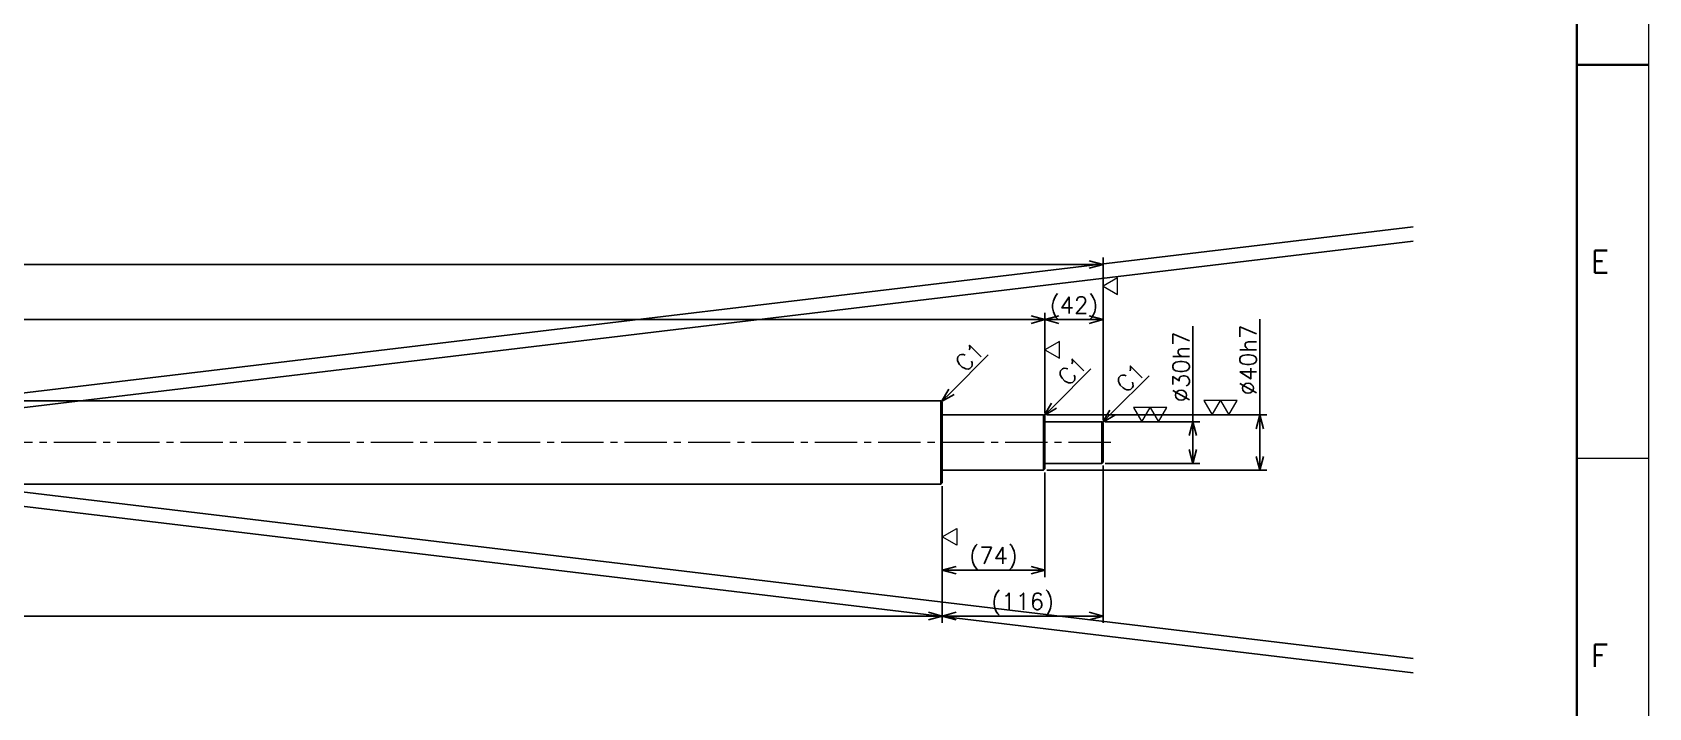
# Model space of a CAD drawing. Header units: millimetres. Extents: x 0 to 3313, y -19 to 2332.
# Drawn here: x 2148 to 3313, y 698 to 1185 of the extents above; entities that cross this region are included whole.
import ezdxf
from ezdxf.enums import TextEntityAlignment as Align

# ---------------------------------------------------------------- set-up
doc = ezdxf.new("R2010")
doc.units = ezdxf.units.MM
doc.header["$LTSCALE"] = 1.6
doc.header["$PDMODE"] = 99
doc.header["$PDSIZE"] = 1
doc.linetypes.add('CENTER2', pattern=[28.575000000000003, 19.05, -3.175, 3.175, -3.175])
for name, color, linetype, lineweight in [('01_NORMAL', 7, 'Continuous', 25), ('05_CENTER', 4, 'CENTER2', 13), ('08_DIM', 3, 'Continuous', 13), ('90_FRAME', 5, 'Continuous', 35)]:
    doc.layers.add(name, color=color, linetype=linetype, lineweight=lineweight)
doc.layers.add('91_BLANK', color=5, linetype='Continuous', lineweight=0, plot=False)
doc.styles.add('KSS_TXT', font='txt.shx', dxfattribs={"bigfont": 'extfont2.shx'})
doc.dimstyles.new('KSS_DIM', dxfattribs={"dimscale": 4, "dimtxt": 3, "dimasz": 2.5, "dimexe": 1.25, "dimexo": 0.625, "dimtad": 1, "dimdsep": 46, "dimtxsty": 'KSS_TXT', "dimblk": 'OPEN30', "dimcen": 0, "dimazin": 2, "dimtfac": 0.75, "dimtmove": 0, "dimatfit": 3, "dimldrblk": 'OPEN30', "dimfxl": 1.25, "dimtolj": 1, "dimarcsym": 0})

# ---------------------------------------------------------------- blocks, each defined once
blk = doc.blocks.new('_Open30')
at = {"color": 0, "linetype": 'ByBlock', "lineweight": -2}
for p, q in [((-1, 0.26794919), (0, 0)), ((0, 0), (-1, -0.26794919)), ((0, 0), (-1, 0))]:
    blk.add_line(p, q, dxfattribs=at)
blk = doc.blocks.new('*D205')
at = {"layer": '08_DIM', "color": 0, "lineweight": -2, "transparency": 16777216}
for p, q in [((2877.600197147203, 867.8274143474382), (2877.600197147203, 792.3639437534202)), ((2803.60019713984, 857.8274143479439), (2803.60019713984, 792.3639437534202)), ((2813.60019713984, 797.3639437534202), (2867.600197147203, 797.3639437534202))]:
    blk.add_line(p, q, dxfattribs=at)
at = {"layer": 'Defpoints', "color": 0, "transparency": 16777216}
for p in [(2877.600197147203, 870.3274143474382), (2803.60019713984, 860.3274143479439), (2877.600197147203, 797.3639437534202)]:
    blk.add_point(p, dxfattribs=at)
at = {"layer": '08_DIM', "color": 0, "lineweight": -2, "transparency": 16777216, "xscale": 10, "yscale": 10, "zscale": 10, "rotation": 180}
blk.add_blockref('_Open30', (2803.60019713984, 797.3639437534202), dxfattribs=at)
at = {"layer": '08_DIM', "color": 0, "lineweight": -2, "transparency": 16777216, "xscale": 10, "yscale": 10, "zscale": 10}
blk.add_blockref('_Open30', (2877.600197147203, 797.3639437534202), dxfattribs=at)
at = {"layer": '08_DIM', "color": 0, "transparency": 16777216, "insert": (2840.600197143522, 805.8639437534202), "char_height": 12, "attachment_point": 5, "style": 'KSS_TXT'}
blk.add_mtext('\\A1;(74)', dxfattribs=at)
blk = doc.blocks.new('*D206')
at = {"layer": '08_DIM', "color": 0, "lineweight": -2, "transparency": 16777216}
for p, q in [((2877.600197147203, 910.8274143484496), (2877.600197147203, 982.9161683417415)), ((2919.600197147203, 905.8274143479439), (2919.600197147203, 982.9161683417415)), ((2887.600197147203, 977.9161683417415), (2909.600197147203, 977.9161683417415))]:
    blk.add_line(p, q, dxfattribs=at)
at = {"layer": 'Defpoints', "color": 0, "transparency": 16777216}
for p in [(2919.600197147203, 977.9161683417415), (2877.600197147203, 908.3274143484496), (2919.600197147203, 903.3274143479439)]:
    blk.add_point(p, dxfattribs=at)
at = {"layer": '08_DIM', "color": 0, "lineweight": -2, "transparency": 16777216, "xscale": 10, "yscale": 10, "zscale": 10, "rotation": 180}
blk.add_blockref('_Open30', (2877.600197147203, 977.9161683417415), dxfattribs=at)
at = {"layer": '08_DIM', "color": 0, "lineweight": -2, "transparency": 16777216, "xscale": 10, "yscale": 10, "zscale": 10}
blk.add_blockref('_Open30', (2919.600197147203, 977.9161683417415), dxfattribs=at)
at = {"layer": '08_DIM', "color": 0, "transparency": 16777216, "insert": (2898.600197147203, 986.4161683417415), "char_height": 12, "attachment_point": 5, "style": 'KSS_TXT'}
blk.add_mtext('\\A1;(42)', dxfattribs=at)
blk = doc.blocks.new('*D207')
at = {"layer": '08_DIM', "color": 0, "lineweight": -2, "transparency": 16777216}
for p, q in [((2919.600197147203, 872.8274143479439), (2919.600197147203, 759.2975827294049)), ((2803.60019713984, 857.8274143479439), (2803.60019713984, 759.2975827294049)), ((2909.600197147203, 764.2975827294049), (2813.60019713984, 764.2975827294049))]:
    blk.add_line(p, q, dxfattribs=at)
at = {"layer": 'Defpoints', "color": 0, "transparency": 16777216}
for p in [(2919.600197147203, 875.3274143479439), (2803.60019713984, 860.3274143479439), (2803.60019713984, 764.2975827294049)]:
    blk.add_point(p, dxfattribs=at)
at = {"layer": '08_DIM', "color": 0, "lineweight": -2, "transparency": 16777216, "xscale": 10, "yscale": 10, "zscale": 10, "rotation": 180}
blk.add_blockref('_Open30', (2803.60019713984, 764.2975827294049), dxfattribs=at)
at = {"layer": '08_DIM', "color": 0, "lineweight": -2, "transparency": 16777216, "xscale": 10, "yscale": 10, "zscale": 10}
blk.add_blockref('_Open30', (2919.600197147203, 764.2975827294049), dxfattribs=at)
at = {"layer": '08_DIM', "color": 0, "transparency": 16777216, "insert": (2861.600197143522, 772.7975827294049), "char_height": 12, "attachment_point": 5, "style": 'KSS_TXT'}
blk.add_mtext('\\A1;(116)', dxfattribs=at)
blk = doc.blocks.new('*D208')
at = {"layer": '08_DIM', "color": 0, "lineweight": -2, "transparency": 16777216}
for p, q in [((2984.234867006865, 904.3274143479443), (2984.234867006865, 973.3274143479443)), ((2921.100197147204, 904.3274143479443), (2989.234867006865, 904.3274143479443)), ((2984.234867006865, 884.3274143479443), (2984.234867006865, 894.3274143479443)), ((2921.100197147204, 874.3274143479443), (2989.234867006865, 874.3274143479443))]:
    blk.add_line(p, q, dxfattribs=at)
at = {"layer": 'Defpoints', "color": 0, "transparency": 16777216}
for p in [(2918.600197147204, 904.3274143479443), (2984.234867006865, 904.3274143479443), (2918.600197147204, 874.3274143479443)]:
    blk.add_point(p, dxfattribs=at)
at = {"layer": '08_DIM', "color": 0, "lineweight": -2, "transparency": 16777216, "xscale": 10, "yscale": 10, "zscale": 10}
for p, rotation in [((2984.234867006865, 904.3274143479443), 90), ((2984.234867006865, 874.3274143479443), 270)]:
    blk.add_blockref('_Open30', p, dxfattribs=dict(at, rotation=rotation))
at = {"layer": '08_DIM', "color": 0, "transparency": 16777216, "insert": (2975.734867006865, 943.8274143479432), "char_height": 12, "attachment_point": 5, "rotation": 90, "style": 'KSS_TXT'}
blk.add_mtext('\\A1;%%C30h7', dxfattribs=at)
blk = doc.blocks.new('*D209')
at = {"layer": '08_DIM', "color": 0, "lineweight": -2, "transparency": 16777216}
for p, q in [((3032.516806591922, 909.32741434845), (3032.516806591922, 978.32741434845)), ((2879.100197147204, 909.32741434845), (3037.516806591922, 909.32741434845)), ((3032.516806591922, 879.32741434845), (3032.516806591922, 899.32741434845)), ((2879.100197147204, 869.32741434845), (3037.516806591922, 869.32741434845))]:
    blk.add_line(p, q, dxfattribs=at)
at = {"layer": 'Defpoints', "color": 0, "transparency": 16777216}
for p in [(2876.600197147204, 909.32741434845), (3032.516806591922, 909.32741434845), (2876.600197147204, 869.32741434845)]:
    blk.add_point(p, dxfattribs=at)
at = {"layer": '08_DIM', "color": 0, "lineweight": -2, "transparency": 16777216, "xscale": 10, "yscale": 10, "zscale": 10}
for p, rotation in [((3032.516806591922, 909.32741434845), 90), ((3032.516806591922, 869.32741434845), 270)]:
    blk.add_blockref('_Open30', p, dxfattribs=dict(at, rotation=rotation))
at = {"layer": '08_DIM', "color": 0, "transparency": 16777216, "insert": (3024.016806591921, 948.8274143484489), "char_height": 12, "attachment_point": 5, "rotation": 90, "style": 'KSS_TXT'}
blk.add_mtext('\\A1;%%C40h7', dxfattribs=at)
blk = doc.blocks.new('p1ba02')
for p, q in [((-1.499999999999986, 2.598076211353259), (1.500000000000014, 2.598076211353259)), ((1.4210854715202e-14, 0), (-1.499999999999986, 2.598076211353259)), ((1.500000000000014, 2.598076211353259), (1.4210854715202e-14, 0)), ((3.000000000000014, 0), (1.500000000000014, 2.598076211353259)), ((1.500000000000014, 2.598076211353259), (4.500000000000014, 2.598076211353259)), ((4.500000000000014, 2.598076211353259), (3.000000000000014, 0))]:
    blk.add_line(p, q)
blk = doc.blocks.new('p1ba01')
for p, q in [((0, 0), (-1.5, 2.598076211353259)), ((-1.5, 2.598076211353259), (1.5, 2.598076211353259)), ((1.5, 2.598076211353259), (0, 0))]:
    blk.add_line(p, q)
blk = doc.blocks.new('*D210')
at = {"layer": '08_DIM', "color": 0, "lineweight": -2, "transparency": 16777216}
blk.add_line((2810.171264951718, 925.898482156692), (2836.753535166367, 952.480752371341), dxfattribs=at)
at = {"layer": 'Defpoints', "color": 0, "transparency": 16777216}
for p in [(2840.708388383047, 956.4356055880204), (2840.708388383046, 956.4356055880206), (2803.100197139853, 918.8274143448263)]:
    blk.add_point(p, dxfattribs=at)
at = {"layer": '08_DIM', "color": 0, "lineweight": -2, "transparency": 16777216, "xscale": 10, "yscale": 10, "zscale": 10, "rotation": 225}
blk.add_blockref('_Open30', (2803.100197139852, 918.8274143448265), dxfattribs=at)
at = {"layer": '08_DIM', "color": 0, "transparency": 16777216, "insert": (2823.318506323822, 951.0665388089678), "char_height": 12, "attachment_point": 5, "rotation": 45.000000000000014, "style": 'KSS_TXT'}
blk.add_mtext('\\A1;C1', dxfattribs=at)
blk = doc.blocks.new('*D211')
at = {"layer": '08_DIM', "color": 0, "lineweight": -2, "transparency": 16777216}
blk.add_line((2884.17126495907, 915.8984821603154), (2910.753535173719, 942.4807523749645), dxfattribs=at)
at = {"layer": 'Defpoints', "color": 0, "transparency": 16777216}
for p in [(2914.708388390399, 946.4356055916437), (2914.708388390399, 946.435605591644), (2877.100197147205, 908.8274143484496)]:
    blk.add_point(p, dxfattribs=at)
at = {"layer": '08_DIM', "color": 0, "lineweight": -2, "transparency": 16777216, "xscale": 10, "yscale": 10, "zscale": 10, "rotation": 225}
blk.add_blockref('_Open30', (2877.100197147205, 908.8274143484499), dxfattribs=at)
at = {"layer": '08_DIM', "color": 0, "transparency": 16777216, "insert": (2897.318506331175, 941.0665388125913), "char_height": 12, "attachment_point": 5, "rotation": 45.000000000000014, "style": 'KSS_TXT'}
blk.add_mtext('\\A1;C1', dxfattribs=at)
blk = doc.blocks.new('*D212')
at = {"layer": '08_DIM', "color": 0, "lineweight": -2, "transparency": 16777216}
blk.add_line((2926.17126495907, 910.8984821598098), (2952.75353517372, 937.4807523744588), dxfattribs=at)
at = {"layer": 'Defpoints', "color": 0, "transparency": 16777216}
for p in [(2956.708388390399, 941.435605591138), (2956.708388390399, 941.4356055911384), (2919.100197147205, 903.8274143479439)]:
    blk.add_point(p, dxfattribs=at)
at = {"layer": '08_DIM', "color": 0, "lineweight": -2, "transparency": 16777216, "xscale": 10, "yscale": 10, "zscale": 10, "rotation": 225}
blk.add_blockref('_Open30', (2919.100197147205, 903.8274143479442), dxfattribs=at)
at = {"layer": '08_DIM', "color": 0, "transparency": 16777216, "insert": (2939.318506331175, 936.0665388120856), "char_height": 12, "attachment_point": 5, "rotation": 45.000000000000014, "style": 'KSS_TXT'}
blk.add_mtext('\\A1;C1', dxfattribs=at)
blk = doc.blocks.new('*D216')
at = {"layer": '08_DIM', "color": 0, "lineweight": -2, "transparency": 16777216}
for p, q in [((767.60019714195, 905.8274143479439), (767.60019714195, 1022.645627434253)), ((777.60019714195, 1017.645627434253), (2909.600197147203, 1017.645627434253)), ((2919.600197147203, 905.8274143479439), (2919.600197147203, 1022.645627434253))]:
    blk.add_line(p, q, dxfattribs=at)
at = {"layer": 'Defpoints', "color": 0, "transparency": 16777216}
for p in [(2919.600197147203, 1017.645627434253), (767.60019714195, 903.3274143479439), (2919.600197147203, 903.3274143479439)]:
    blk.add_point(p, dxfattribs=at)
at = {"layer": '08_DIM', "color": 0, "lineweight": -2, "transparency": 16777216, "xscale": 10, "yscale": 10, "zscale": 10, "rotation": 180}
blk.add_blockref('_Open30', (767.60019714195, 1017.645627434253), dxfattribs=at)
at = {"layer": '08_DIM', "color": 0, "lineweight": -2, "transparency": 16777216, "xscale": 10, "yscale": 10, "zscale": 10}
blk.add_blockref('_Open30', (2919.600197147203, 1017.645627434253), dxfattribs=at)
at = {"layer": '08_DIM', "color": 0, "transparency": 16777216, "insert": (1843.600197144577, 1026.145627434253), "char_height": 12, "attachment_point": 5, "style": 'KSS_TXT'}
blk.add_mtext('\\A1;2152', dxfattribs=at)
blk = doc.blocks.new('*D217')
at = {"layer": '08_DIM', "color": 0, "lineweight": -2, "transparency": 16777216}
for p, q in [((883.600197149306, 857.8274143479439), (883.600197149306, 759.2975827294049)), ((2803.60019713984, 857.8274143510616), (2803.60019713984, 759.2975827294049)), ((893.600197149306, 764.2975827294049), (2793.60019713984, 764.2975827294049))]:
    blk.add_line(p, q, dxfattribs=at)
at = {"layer": 'Defpoints', "color": 0, "transparency": 16777216}
for p in [(883.600197149306, 860.3274143479439), (2803.60019713984, 860.3274143510616), (2803.60019713984, 764.2975827294049)]:
    blk.add_point(p, dxfattribs=at)
at = {"layer": '08_DIM', "color": 0, "lineweight": -2, "transparency": 16777216, "xscale": 10, "yscale": 10, "zscale": 10, "rotation": 180}
blk.add_blockref('_Open30', (883.600197149306, 764.2975827294049), dxfattribs=at)
at = {"layer": '08_DIM', "color": 0, "lineweight": -2, "transparency": 16777216, "xscale": 10, "yscale": 10, "zscale": 10}
blk.add_blockref('_Open30', (2803.60019713984, 764.2975827294049), dxfattribs=at)
at = {"layer": '08_DIM', "color": 0, "transparency": 16777216, "insert": (1843.600197144573, 772.7975827294049), "char_height": 12, "attachment_point": 5, "style": 'KSS_TXT'}
blk.add_mtext('\\A1;1920', dxfattribs=at)
blk = doc.blocks.new('*D224')
at = {"layer": '08_DIM', "color": 0, "lineweight": -2, "transparency": 16777216}
for p, q in [((809.60019714195, 910.8274143484496), (809.60019714195, 982.9161683417415)), ((2877.600197147203, 910.8274143484496), (2877.600197147203, 982.9161683417415)), ((819.60019714195, 977.9161683417415), (2867.600197147203, 977.9161683417415))]:
    blk.add_line(p, q, dxfattribs=at)
at = {"layer": 'Defpoints', "color": 0, "transparency": 16777216}
for p in [(2877.600197147203, 977.9161683417415), (809.60019714195, 908.3274143484496), (2877.600197147203, 908.3274143484496)]:
    blk.add_point(p, dxfattribs=at)
at = {"layer": '08_DIM', "color": 0, "lineweight": -2, "transparency": 16777216, "xscale": 10, "yscale": 10, "zscale": 10, "rotation": 180}
blk.add_blockref('_Open30', (809.60019714195, 977.9161683417415), dxfattribs=at)
at = {"layer": '08_DIM', "color": 0, "lineweight": -2, "transparency": 16777216, "xscale": 10, "yscale": 10, "zscale": 10}
blk.add_blockref('_Open30', (2877.600197147203, 977.9161683417415), dxfattribs=at)
at = {"layer": '08_DIM', "color": 0, "transparency": 16777216, "insert": (1843.600197144577, 986.4161683417415), "char_height": 12, "attachment_point": 5, "style": 'KSS_TXT'}
blk.add_mtext('\\A1;2068', dxfattribs=at)

msp = doc.modelspace()

# ---------------------------------------------------------------- linework, layer by layer
for p, q in [((2802.60019713984, 919.3274143448261), (2802.60019713984, 859.3274143448261)), ((2876.600197147203, 909.3274143484496), (2876.600197147203, 869.3274143484496)), ((2918.600197147203, 904.3274143479439), (2918.600197147203, 874.3274143479439))]:
    msp.add_line(p, q)
at = {"color": 0}
for p, q in [((2803.600197140422, 909.3274143453318), (2876.600197147203, 909.3274143484496)), ((2877.600197147203, 908.3274143484496), (2876.600197147203, 909.3274143484496)), ((2877.600197147203, 908.3274143484496), (2877.600197147203, 870.3274143484496)), ((2918.600197147203, 904.3274143479439), (2877.600197147203, 904.3274143479439)), ((2919.600197147203, 903.3274143479439), (2918.600197147203, 904.3274143479439)), ((2919.600197147203, 875.3274143479439), (2919.600197147203, 903.3274143479439)), ((2877.600197147203, 874.3274143479439), (2918.600197147203, 874.3274143479439)), ((2918.600197147203, 874.3274143479439), (2919.600197147203, 875.3274143479439)), ((2876.600197147203, 869.3274143484496), (2803.600197140422, 869.3274143453318)), ((2876.600197147203, 869.3274143484496), (2877.600197147203, 870.3274143484496))]:
    msp.add_line(p, q, dxfattribs=at)
for points in [[(884.600197149306, 919.3274143479439), (2802.60019713984, 919.3274143448261)], [(2802.60019713984, 919.3274143448261), (2802.60019713984, 919.3274143448261), (2803.60019713984, 918.3274143448261), (2803.60019713984, 860.3274143448261), (2802.60019713984, 859.3274143448261), (2802.60019713984, 859.3274143448261)], [(2802.60019713984, 859.3274143448261), (884.600197149306, 859.3274143479439)]]:
    msp.add_lwpolyline(points, dxfattribs=at)
at = {"layer": '01_NORMAL', "color": 1}
for p, q in [((544.1426243951186, 1044.907215691987), (3143.057769894035, 733.7476130039004)), ((3143.057769894035, 1044.907215691987), (544.1426243951186, 733.7476130039004)), ((544.1426243951182, 1034.555075631172), (3143.057769894034, 723.3954729430852)), ((3143.057769894035, 1034.555075631172), (544.142624395119, 723.3954729430852))]:
    msp.add_line(p, q, dxfattribs=at)
at = {"layer": '05_CENTER'}
msp.add_line((2925.138931466154, 889.3274143479439), (762.0614628229996, 889.3274143479439), dxfattribs=at)
at = {"layer": '90_FRAME'}
msp.add_line((3312.803439193518, 1161.723697891917), (3260.955724908015, 1161.723697891917), dxfattribs=at)
at = {"layer": '90_FRAME', "color": 4, "lineweight": 13}
msp.add_line((3312.803439193518, 877.7348223930649), (3260.955724908015, 877.7348223930649), dxfattribs=at)
at = {"layer": '90_FRAME'}
msp.add_lwpolyline([(155.3836106315844, 51.61591018200809), (3260.955724908015, 51.61591018200807), (3260.955724908015, 2271.831485601825), (155.3836106315844, 2271.831485601825)], close=True, dxfattribs=at)
at = {"layer": '91_BLANK'}
msp.add_lwpolyline([(-8.093381893559126e-07, -1.126752522395691e-07), (3312.803439188015, -1.126752522395691e-07), (3312.803439188015, 2331.679199898026), (-8.093381893559126e-07, 2331.679199898026)], close=True, dxfattribs=at)

# ---------------------------------------------------------------- block references
at = {"layer": '08_DIM', "yscale": 4, "zscale": 4, "rotation": 270}
for p, xscale in [((2919.600197147203, 1002.064182966755), -4), ((2877.600197147203, 956.2405256385746), -4), ((2803.60019713984, 821.3421506172162), 4)]:
    msp.add_blockref('p1ba01', p, dxfattribs=dict(at, xscale=xscale))
at = {"layer": '08_DIM', "xscale": -4, "yscale": 4, "zscale": 4}
for p in [(2959.410662116548, 904.3274143479439), (3010.197800722897, 909.3274143484496)]:
    msp.add_blockref('p1ba02', p, dxfattribs=at)

# ---------------------------------------------------------------- texts
at = {"layer": '90_FRAME', "color": 0, "lineweight": 13, "style": 'KSS_TXT'}
for s, p in [('E', (3271.262776154246, 1019.729260142491)), ('F', (3271.262776154246, 735.740384643639))]:
    msp.add_text(s, height=16, dxfattribs=at).set_placement(p, align=Align.MIDDLE_LEFT)

# ---------------------------------------------------------------- dimensions: what is measured, and where the dimension line sits
at = {"layer": '08_DIM'}
for base, p1, p2, override, picture, middle in [((2919.600197147203, 1017.645627434253), (767.60019714195, 903.3274143479439), (2919.600197147203, 903.3274143479439), {"dimscale": 4, "dimarcsym": 1}, '*D216', (1843.600197144577, 1026.145627434253)), ((2877.600197147203, 977.9161683417415), (809.60019714195, 908.3274143484496), (2877.600197147203, 908.3274143484496), {"dimarcsym": 1}, '*D224', (1843.600197144577, 986.4161683417415)), ((2803.60019713984, 764.2975827294049), (883.600197149306, 860.3274143479439), (2803.60019713984, 860.3274143510616), {"dimscale": 4, "dimarcsym": 1}, '*D217', (1843.600197144573, 772.7975827294049))]:
    dim = msp.add_linear_dim(base=base, p1=p1, p2=p2, dimstyle='KSS_DIM', override=override, dxfattribs=at)
    dim.commit()
    dim.dimension.update_dxf_attribs({"geometry": picture, "text_midpoint": middle})
for base, p1, p2, angle, text, picture, middle in [((2919.600197147203, 977.9161683417415), (2877.600197147203, 908.3274143484496), (2919.600197147203, 903.3274143479439), 180, '(<>)', '*D206', (2898.600197147203, 986.4161683417415)), ((3032.516806591922, 909.32741434845), (2876.600197147203, 869.3274143484496), (2876.600197147203, 909.3274143484496), 90, '%%C<>h7', '*D209', (3024.016806591921, 948.8274143484489)), ((2984.234867006865, 904.3274143479443), (2918.600197147203, 874.3274143479439), (2918.600197147203, 904.3274143479439), 90, '%%C<>h7', '*D208', (2975.734867006865, 943.8274143479432)), ((2803.60019713984, 764.2975827294049), (2919.600197147203, 875.3274143479439), (2803.60019713984, 860.3274143479439), 180, '(<>)', '*D207', (2861.600197143522, 772.7975827294049)), ((2877.600197147203, 797.3639437534202), (2803.60019713984, 860.3274143479439), (2877.600197147203, 870.3274143474382), 180, '(<>)', '*D205', (2840.600197143522, 805.8639437534202))]:
    dim = msp.add_linear_dim(base=base, p1=p1, p2=p2, angle=angle, text=text, dimstyle='KSS_DIM', override={"dimarcsym": 1}, dxfattribs=at)
    dim.commit()
    dim.dimension.update_dxf_attribs({"geometry": picture, "text_midpoint": middle})
for base, p1, p2, picture, middle in [((2840.708388383046, 956.4356055880206), (2803.100197139853, 918.8274143448261), (2840.708388383047, 956.4356055880203), '*D210', (2829.328913963908, 945.0561311688822)), ((2914.708388390399, 946.435605591644), (2877.100197147205, 908.8274143484496), (2914.708388390399, 946.4356055916437), '*D211', (2903.328913971261, 935.0561311725056)), ((2956.708388390399, 941.4356055911384), (2919.100197147205, 903.8274143479439), (2956.708388390399, 941.435605591138), '*D212', (2945.328913971261, 930.0561311719999))]:
    dim = msp.add_linear_dim(base=base, p1=p1, p2=p2, angle=45.00000000000035, text='C1', dimstyle='KSS_DIM', override={"dimse1": 1, "dimse2": 1, "dimsd2": 1, "dimarcsym": 1}, dxfattribs=at)
    dim.commit()
    dim.dimension.update_dxf_attribs({"geometry": picture, "text_midpoint": middle, "dimtype": 161})

doc.saveas('drawing.dxf')
